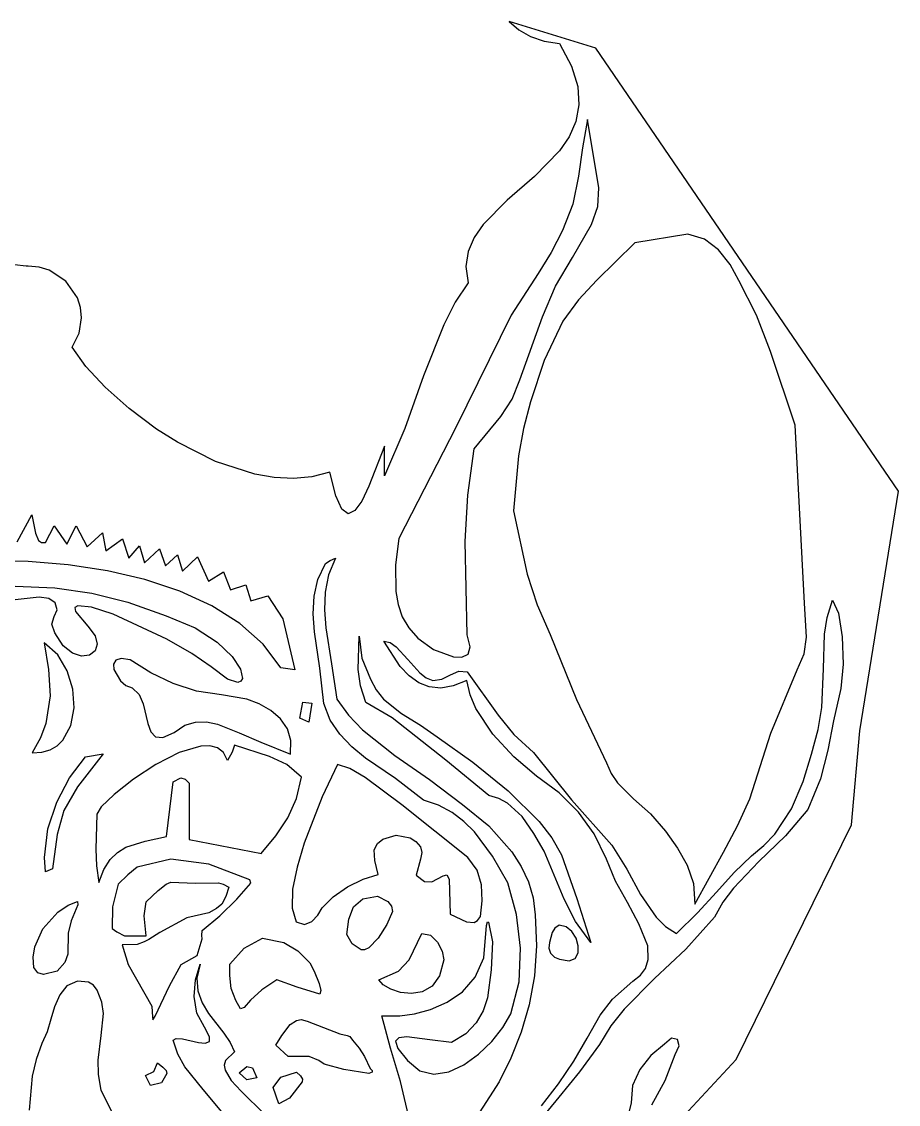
# Model space of a CAD drawing. Extents: x 58 to 191, y 136 to 278.
# Drawn here: x 124.8 to 191.3, y 192.8 to 274.9 of the extents above; entities that cross this region are included whole.
import ezdxf

# ---------------------------------------------------------------- set-up
doc = ezdxf.new("R2010")
doc.units = 0

msp = doc.modelspace()

# ---------------------------------------------------------------- linework, layer by layer
at = {"layer": 'Tête 1'}
for p, q in [((168.395012, 272.91846), (161.801892, 274.93323)), ((161.801892, 274.93323), (162.548835, 274.30268)), ((162.548835, 274.30268), (163.432056, 273.799924)), ((163.432056, 273.799924), (164.45704, 273.446792)), ((164.45704, 273.446792), (165.629272, 273.26511)), ((165.629272, 273.26511), (166.539415, 271.559748)), ((191.325512, 239.32276), (168.395012, 272.91846)), ((166.539415, 271.559748), (167.011037, 270.021012)), ((167.011037, 270.021012), (167.099738, 268.629547)), ((167.099738, 268.629547), (166.861117, 267.365996)), ((166.861117, 267.365996), (166.350776, 266.211005)), ((167.759, 267.506), (167.366147, 265.377379)), ((167.759, 267.505984), (167.759, 267.506)), ((168.61221, 262.339354), (167.759, 267.505984)), ((166.350776, 266.211005), (165.624313, 265.145218)), ((167.366147, 265.377379), (167.067757, 263.21423)), ((165.624313, 265.145218), (163.745425, 263.203831)), ((163.745425, 263.203831), (161.669251, 261.386992)), ((167.067757, 263.21423), (166.636765, 261.095758)), ((168.528665, 260.913039), (168.61221, 262.339354)), ((161.669251, 261.386992), (159.840593, 259.539855)), ((166.636765, 261.095758), (165.8461, 259.10117)), ((168.060557, 259.560411), (168.528665, 260.913039)), ((159.840593, 259.539855), (159.158082, 258.556537)), ((166.60316, 257.059914), (168.060557, 259.560411)), ((165.8461, 259.10117), (164.988665, 257.42552)), ((175.35382, 258.8301), (171.34203, 258.161472)), ((176.61688, 258.4513), (175.35382, 258.8301)), ((159.158082, 258.556537), (158.70425, 257.507576)), ((171.34203, 258.161472), (168.45686, 255.320058)), ((177.698536, 257.619185), (176.61688, 258.4513)), ((158.70425, 257.507576), (158.534697, 256.373619)), ((164.988665, 257.42552), (164.005197, 255.827094)), ((165.331482, 254.866889), (166.60316, 257.059914)), ((178.574567, 256.512735), (177.698536, 257.619185)), ((125.18081, 256.389281), (124.30087, 256.484781)), ((125.34391, 256.402301), (125.18081, 256.389281)), ((126.158211, 256.322419), (125.34391, 256.402301)), ((126.916654, 256.093472), (126.158211, 256.322419)), ((158.534697, 256.373619), (158.705022, 255.13531)), ((179.22075, 255.31093), (178.574567, 256.512735)), ((128.200986, 255.251558), (126.916654, 256.093472)), ((164.005197, 255.827094), (161.95686, 252.67916)), ((129.066955, 254.002901), (128.200986, 255.251558)), ((158.705022, 255.13531), (157.723415, 253.651598)), ((164.341715, 252.542126), (165.331482, 254.866889)), ((168.45686, 255.320058), (167.079875, 253.84198)), ((180.559613, 252.680355), (179.22075, 255.31093)), ((129.302444, 253.265525), (129.066955, 254.002901)), ((167.079875, 253.84198), (165.88366, 252.223502)), ((129.38461, 252.473841), (129.302444, 253.265525)), ((157.723415, 253.651598), (156.851684, 251.933758)), ((129.205175, 251.3158), (129.38461, 252.473841)), ((161.95686, 252.67916), (157.771124, 244.161551)), ((162.60968, 247.776104), (164.341715, 252.542126)), ((165.88366, 252.223502), (164.464395, 249.238304)), ((181.618672, 249.929619), (180.559613, 252.680355)), ((128.68263, 250.260631), (129.205175, 251.3158)), ((156.851684, 251.933758), (155.326503, 248.06675)), ((129.710631, 248.794155), (128.68263, 250.260631)), ((183.50193, 244.32963), (181.618672, 249.929619)), ((131.169686, 247.205512), (129.710631, 248.794155)), ((164.464395, 249.238304), (163.43144, 246.101652)), ((155.326503, 248.06675), (153.906797, 244.076397)), ((132.983883, 245.587464), (131.169686, 247.205512)), ((162.03852, 246.297785), (162.60968, 247.776104)), ((135.07731, 244.032771), (132.983883, 245.587464)), ((161.172899, 244.987433), (162.03852, 246.297785)), ((163.43144, 246.101652), (162.897053, 244.075438)), ((159.16218, 242.531334), (161.172899, 244.987433)), ((136.65241, 243.04058), (135.07731, 244.032771)), ((153.906797, 244.076397), (152.369882, 240.50481)), ((157.771124, 244.161551), (153.43679, 235.72936)), ((162.897053, 244.075438), (162.508926, 242.013052)), ((184.2193, 230.83403), (183.50193, 244.32963)), ((139.540231, 241.591845), (136.65241, 243.04058)), ((152.37, 242.733), (151.177423, 239.697915)), ((152.369882, 240.50481), (152.37, 242.733)), ((158.67357, 239.03636), (159.16218, 242.531334)), ((142.516075, 240.623231), (139.540231, 241.591845)), ((162.508926, 242.013052), (162.12918, 237.839282)), ((143.996207, 240.369424), (142.516075, 240.623231)), ((148.20961, 240.77218), (146.859294, 240.423717)), ((148.660178, 238.982898), (148.20961, 240.77218)), ((145.449387, 240.296192), (143.996207, 240.369424)), ((146.859294, 240.423717), (145.449387, 240.296192)), ((149.123924, 237.963397), (148.660178, 238.982898)), ((151.177423, 239.697915), (150.627597, 238.580933)), ((158.486336, 235.511275), (158.67357, 239.03636)), ((188.397572, 221.16576), (191.325512, 239.32276)), ((150.627597, 238.580933), (150.104296, 237.856677)), ((124.50182, 235.47893), (125.6228, 237.53091)), ((125.6228, 237.53091), (125.889976, 236.152296)), ((149.604184, 237.619411), (149.123924, 237.963397)), ((150.104296, 237.856677), (149.604184, 237.619411)), ((162.12918, 237.839282), (163.180705, 233.045737)), ((126.6488, 235.44093), (127.31379, 236.71392)), ((127.31379, 236.71392), (128.26377, 235.30793)), ((128.26377, 235.30793), (128.98577, 236.71392)), ((128.98577, 236.71392), (129.82176, 235.11794)), ((125.889976, 236.152296), (126.117838, 235.590934)), ((129.82176, 235.11794), (130.96176, 236.18193)), ((130.96176, 236.18193), (131.22771, 234.81394)), ((131.22771, 234.81394), (132.48171, 235.725931)), ((132.48171, 235.725931), (132.9757, 234.243941)), ((153.43679, 235.72936), (153.191197, 233.746026)), ((126.117838, 235.590934), (126.33417, 235.449228)), ((126.33417, 235.449228), (126.6488, 235.44093)), ((132.9757, 234.243941), (133.77369, 235.193931)), ((133.77369, 235.193931), (134.15368, 233.901941)), ((134.15368, 233.901941), (135.29368, 234.965931)), ((135.29368, 234.965931), (135.74968, 233.673941)), ((158.63745, 228.446734), (158.486336, 235.511275)), ((125.328293, 233.993948), (122.278327, 234.046534)), ((128.367866, 233.742551), (125.328293, 233.993948)), ((135.74968, 233.673941), (136.66167, 234.509934)), ((136.66167, 234.509934), (137.04166, 233.255944)), ((137.04166, 233.255944), (138.18166, 234.357934)), ((138.18166, 234.357934), (139.01765, 232.495954)), ((147.88713, 233.85006), (148.22863, 234.07154)), ((148.642, 234.245), (148.115095, 232.975137)), ((148.22863, 234.07154), (148.642, 234.245)), ((131.339139, 233.286461), (128.367866, 233.742551)), ((134.184204, 232.619797), (131.339139, 233.286461)), ((139.01765, 232.495954), (140.15764, 233.217949)), ((140.15764, 233.217949), (140.68963, 231.849959)), ((147.311166, 232.639059), (147.88713, 233.85006)), ((153.191197, 233.746026), (153.211327, 231.716004)), ((136.845151, 231.736677), (134.184204, 232.619797)), ((147.020246, 231.360835), (147.311166, 232.639059)), ((148.115095, 232.975137), (147.853856, 231.665349)), ((163.180705, 233.045737), (163.939527, 230.709805)), ((124.34991, 232.13302), (127.365804, 231.987932)), ((127.365804, 231.987932), (130.151976, 231.591823)), ((130.151976, 231.591823), (132.89774, 230.904444)), ((139.264073, 230.631218), (136.845151, 231.736677)), ((140.68963, 231.849959), (141.82962, 232.229953)), ((141.82962, 232.229953), (142.20961, 231.013963)), ((147.853856, 231.665349), (147.802359, 230.326314)), ((153.211327, 231.716004), (153.387362, 230.73657)), ((126.174996, 231.28895), (124.34987, 231.085716)), ((126.893915, 231.189193), (126.174996, 231.28895)), ((127.38822, 230.865198), (126.893915, 231.189193)), ((127.523419, 230.336747), (127.38822, 230.865198)), ((132.89774, 230.904444), (135.79241, 229.88555)), ((142.20961, 231.013963), (143.50161, 231.393961)), ((143.50161, 231.393961), (144.6416, 229.645971)), ((146.951585, 230.032319), (147.020246, 231.360835)), ((153.387362, 230.73657), (153.709414, 229.809167)), ((163.939527, 230.709805), (164.91788, 228.457302)), ((184.352951, 228.247386), (184.2193, 230.83403)), ((185.9236, 229.757327), (186.34404, 231.062848)), ((186.34404, 231.062848), (186.79005, 230.07855)), ((127.316691, 229.81527), (127.523419, 230.336747)), ((129.101875, 230.643977), (128.886165, 230.499403)), ((128.886165, 230.499403), (128.91787, 230.201205)), ((128.91787, 230.201205), (129.85295, 229.08234)), ((130.146111, 230.533839), (129.101875, 230.643977)), ((131.791725, 229.993972), (130.146111, 230.533839)), ((135.851675, 228.117782), (131.791725, 229.993972)), ((135.79241, 229.88555), (137.99883, 228.95882)), ((141.38306, 229.297541), (139.264073, 230.631218)), ((147.042401, 228.670439), (146.951585, 230.032319)), ((147.802359, 230.326314), (147.904681, 228.968707)), ((186.79005, 230.07855), (187.073657, 228.295193)), ((127.137903, 229.24695), (127.316691, 229.81527)), ((127.35692, 228.577968), (127.137903, 229.24695)), ((129.85295, 229.08234), (130.421123, 228.366927)), ((143.144206, 227.729763), (141.38306, 229.297541)), ((144.6416, 229.645971), (145.55359, 225.770001)), ((153.709414, 229.809167), (154.204014, 228.955029)), ((185.717871, 228.477231), (185.9236, 229.757327)), ((127.99122, 227.603856), (127.35692, 228.577968)), ((130.421123, 228.366927), (130.578422, 227.727964)), ((137.99883, 228.95882), (139.664748, 227.881126)), ((147.451326, 225.914303), (147.042401, 228.670439)), ((147.904681, 228.968707), (148.347091, 226.240487)), ((150.354126, 225.811197), (150.42928, 228.3457)), ((150.42928, 228.3457), (150.645711, 226.670243)), ((154.204014, 228.955029), (154.89769, 228.19539)), ((158.857189, 227.521677), (158.63745, 228.446734)), ((164.91788, 228.457302), (166.928548, 223.536832)), ((184.178756, 226.991237), (184.352951, 228.247386)), ((185.647211, 225.854754), (185.717871, 228.477231)), ((187.073657, 228.295193), (187.150021, 226.224158)), ((126.554, 227.819), (126.887079, 225.80674)), ((126.55407, 227.819), (126.554, 227.819)), ((127.575322, 226.925273), (126.55407, 227.819)), ((128.69283, 227.036016), (127.99122, 227.603856)), ((130.578422, 227.727964), (130.404546, 227.220421)), ((137.748305, 227.027821), (135.851675, 228.117782)), ((139.664748, 227.881126), (140.806256, 226.79097)), ((144.4896, 225.922002), (143.144206, 227.729763)), ((153.555884, 226.028501), (152.31611, 227.95537)), ((152.31611, 227.95537), (152.7922, 227.845068)), ((152.7922, 227.845068), (153.249291, 227.536578)), ((153.249291, 227.536578), (154.13801, 226.571768)), ((154.89769, 228.19539), (156.064052, 227.322949)), ((158.691252, 226.971281), (158.857189, 227.521677)), ((128.303117, 225.713739), (127.575322, 226.925273)), ((129.382053, 226.819477), (128.69283, 227.036016)), ((129.97919, 226.899269), (129.382053, 226.819477)), ((130.404546, 227.220421), (129.97919, 226.899269)), ((132.388679, 226.638146), (131.98126, 226.506999)), ((133.0584, 226.5396), (132.388679, 226.638146)), ((139.2109, 226.00086), (137.748305, 227.027821)), ((140.806256, 226.79097), (141.439447, 225.826855)), ((150.645711, 226.670243), (151.30288, 225.06815)), ((156.064052, 227.322949), (157.581012, 226.755799)), ((157.581012, 226.755799), (158.234305, 226.735877)), ((158.234305, 226.735877), (158.691252, 226.971281)), ((183.65597, 225.79419), (184.178756, 226.991237)), ((126.887079, 225.80674), (127.004641, 223.799794)), ((131.98126, 226.506999), (131.803739, 226.208923)), ((131.803739, 226.208923), (131.823711, 225.806686)), ((131.823711, 225.806686), (132.326524, 224.940791)), ((134.644675, 225.552349), (133.0584, 226.5396)), ((140.450049, 225.075784), (139.2109, 226.00086)), ((141.439447, 225.826855), (141.580415, 225.127284)), ((145.55359, 225.770001), (144.4896, 225.922002)), ((147.74475, 223.22786), (147.451326, 225.914303)), ((148.347091, 226.240487), (148.7337, 223.5661)), ((150.549831, 224.572276), (150.354126, 225.811197)), ((154.234072, 225.315912), (153.555884, 226.028501)), ((154.13801, 226.571768), (155.045329, 225.554401)), ((181.658115, 220.975041), (183.65597, 225.79419)), ((185.525396, 222.918299), (185.647211, 225.854754)), ((187.150021, 226.224158), (186.9743, 224.376828)), ((128.72206, 224.322447), (128.303117, 225.713739)), ((136.328605, 224.744172), (134.644675, 225.552349)), ((141.245251, 224.830759), (140.450049, 225.075784)), ((141.580415, 225.127284), (141.471344, 224.919984)), ((151.30288, 225.06815), (151.732432, 224.256184)), ((154.964614, 224.794604), (154.234072, 225.315912)), ((155.045329, 225.554401), (155.52567, 225.180216)), ((155.52567, 225.180216), (156.03431, 224.97794)), ((156.03431, 224.97794), (156.71169, 225.069083)), ((156.71169, 225.069083), (157.369026, 225.401711)), ((157.369026, 225.401711), (158.006009, 225.688831)), ((158.61262, 224.98297), (157.571512, 224.558761)), ((158.006009, 225.688831), (158.62233, 225.643448)), ((158.860155, 223.894984), (158.61262, 224.98297)), ((158.62233, 225.643448), (160.973644, 222.343518)), ((128.816759, 222.889446), (128.72206, 224.322447)), ((132.326524, 224.940791), (132.744557, 224.602664)), ((132.744557, 224.602664), (133.23047, 224.41144)), ((133.23047, 224.41144), (133.744018, 223.905395)), ((138.11296, 224.171893), (136.328605, 224.744172)), ((140.00051, 223.89234), (138.11296, 224.171893)), ((141.471344, 224.919984), (141.245251, 224.830759)), ((150.93616, 223.30683), (150.549831, 224.572276)), ((151.732432, 224.256184), (152.28782, 223.569378)), ((155.757624, 224.482617), (154.964614, 224.794604)), ((156.623219, 224.397989), (155.757624, 224.482617)), ((157.571512, 224.558761), (156.623219, 224.397989)), ((186.9743, 224.376828), (186.406816, 221.913288)), ((127.004641, 223.799794), (126.669685, 221.723029)), ((133.744018, 223.905395), (134.058191, 223.216192)), ((141.91208, 223.555904), (140.00051, 223.89234)), ((142.864563, 223.192548), (141.91208, 223.555904)), ((145.934, 222.122), (146.162, 223.33799)), ((146.162, 223.33799), (146.84599, 223.26199)), ((148.7337, 223.5661), (149.626353, 222.340214)), ((152.28782, 223.569378), (153.639673, 222.473613)), ((159.288747, 222.850425), (158.860155, 223.894984)), ((166.928548, 223.536832), (169.18637, 218.727962)), ((128.571817, 221.552783), (128.816759, 222.889446)), ((134.058191, 223.216192), (134.420914, 221.703012)), ((143.735611, 222.697821), (142.864563, 223.192548)), ((144.465803, 222.070763), (143.735611, 222.697821)), ((146.84599, 223.26199), (146.61799, 221.818)), ((148.234006, 221.975701), (147.74475, 223.22786)), ((152.92946, 222.14521), (150.93616, 223.30683)), ((160.561815, 220.907075), (159.288747, 222.850425)), ((185.255722, 221.245731), (185.525396, 222.918299)), ((126.669685, 221.723029), (126.25845, 220.634984)), ((134.420914, 221.703012), (134.63571, 221.086383)), ((137.209881, 221.581275), (138.025188, 221.826599)), ((138.025188, 221.826599), (138.851973, 221.833616)), ((138.851973, 221.833616), (139.684961, 221.659551)), ((144.995714, 221.310413), (144.465803, 222.070763)), ((146.61799, 221.818), (145.934, 222.122)), ((148.963536, 220.894476), (148.234006, 221.975701)), ((149.626353, 222.340214), (150.68456, 221.235529)), ((157.004069, 218.944176), (152.92946, 222.14521)), ((153.639673, 222.473613), (155.085572, 221.585586)), ((160.973644, 222.343518), (162.171299, 220.87707)), ((186.406816, 221.913288), (185.988061, 219.69774)), ((127.971841, 220.450507), (128.571817, 221.552783)), ((134.63571, 221.086383), (134.983629, 220.701291)), ((135.547794, 220.651412), (136.41133, 221.04042)), ((136.41133, 221.04042), (137.209881, 221.581275)), ((139.684961, 221.659551), (141.348442, 220.997077)), ((141.348442, 220.997077), (142.97342, 220.296978)), ((145.265921, 220.415812), (144.995714, 221.310413)), ((149.878467, 219.946813), (148.963536, 220.894476)), ((150.68456, 221.235529), (153.137831, 219.276263)), ((155.085572, 221.585586), (156.35265, 220.71003)), ((162.17725, 219.183888), (160.561815, 220.907075)), ((162.171299, 220.87707), (163.64607, 219.517648)), ((180.07264, 216.00464), (181.658115, 220.975041)), ((184.74576, 219.390748), (185.255722, 221.245731)), ((187.762562, 214.02198), (188.397572, 221.16576)), ((126.25845, 220.634984), (125.64521, 219.50131)), ((127.001437, 219.720666), (127.533905, 220.030404)), ((127.533905, 220.030404), (127.971841, 220.450507)), ((134.983629, 220.701291), (135.547794, 220.651412)), ((139.116252, 220.028885), (138.4191, 220.006113)), ((139.702576, 219.870321), (139.116252, 220.028885)), ((140.98267, 220.06572), (140.812334, 219.549698)), ((143.624393, 219.205318), (140.98267, 220.06572)), ((142.97342, 220.296978), (145.217, 219.386004)), ((145.217, 219.386), (145.265921, 220.415812)), ((156.35265, 220.71003), (159.051981, 218.770435)), ((125.64521, 219.50131), (126.372514, 219.53855)), ((126.372514, 219.53855), (127.001437, 219.720666)), ((131.012, 219.424), (129.070545, 216.901097)), ((129.68202, 219.196012), (131.012, 219.424)), ((136.7928, 219.518071), (135.024651, 218.609214)), ((138.4191, 220.006113), (136.7928, 219.518071)), ((140.152949, 219.505046), (139.702576, 219.870321)), ((140.44225, 218.90768), (140.152949, 219.505046)), ((140.812334, 219.549698), (140.44225, 218.90768)), ((145.217, 219.386004), (145.217, 219.386)), ((150.923924, 219.095344), (149.878467, 219.946813)), ((153.137831, 219.276263), (155.773909, 217.461307)), ((163.64607, 219.517648), (166.534784, 215.930115)), ((184.107157, 217.305262), (184.74576, 219.390748)), ((185.988061, 219.69774), (185.434219, 217.523927)), ((128.48067, 217.588134), (129.68202, 219.196012)), ((135.024651, 218.609214), (133.315631, 217.482558)), ((144.948742, 218.592676), (143.624393, 219.205318)), ((146.05697, 217.63795), (144.948742, 218.592676)), ((148.80211, 218.613253), (147.622343, 216.143618)), ((149.71855, 218.292584), (148.80211, 218.613253)), ((153.186919, 217.5315), (150.923924, 219.095344)), ((160.2807, 216.26161), (157.004069, 218.944176)), ((159.051981, 218.770435), (161.742527, 216.61743)), ((163.88048, 217.71183), (162.17725, 219.183888)), ((169.18637, 218.727962), (169.544059, 217.91167)), ((127.496989, 215.756654), (128.48067, 217.588134)), ((136.3291, 217.29595), (136.922646, 217.583625)), ((136.922646, 217.583625), (137.238692, 217.501856)), ((145.686759, 216.033434), (146.05697, 217.63795)), ((150.893005, 217.606089), (149.71855, 218.292584)), ((153.682066, 215.546013), (150.893005, 217.606089)), ((165.609391, 216.443078), (163.88048, 217.71183)), ((169.544059, 217.91167), (170.027742, 217.203518)), ((129.070545, 216.901097), (128.047332, 215.109472)), ((133.315631, 217.482558), (131.866717, 216.34112)), ((135.8351, 213.15399), (136.3291, 217.29595)), ((137.238692, 217.501856), (137.54509, 217.18195)), ((137.54509, 217.18195), (137.546, 212.926)), ((155.31353, 215.90398), (153.186919, 217.5315)), ((155.773909, 217.461307), (158.27319, 215.56367)), ((170.027742, 217.203518), (171.236485, 215.991643)), ((183.215541, 215.230259), (184.107157, 217.305262)), ((185.434219, 217.523927), (184.46147, 215.185588)), ((131.866717, 216.34112), (130.878884, 215.387919)), ((145.015421, 214.569566), (145.686759, 216.033434)), ((147.622343, 216.143618), (146.265649, 212.642399)), ((161.030302, 216.027616), (160.2807, 216.26161)), ((161.690825, 215.66647), (161.030302, 216.027616)), ((161.742527, 216.61743), (164.09632, 214.27316)), ((167.064895, 214.999239), (165.609391, 216.443078)), ((166.534784, 215.930115), (169.59371, 212.485728)), ((171.236485, 215.991643), (172.53939, 214.852355)), ((179.129496, 213.959211), (180.07264, 216.00464)), ((126.826828, 213.735369), (127.496989, 215.756654)), ((128.047332, 215.109472), (127.546963, 213.290132)), ((130.878884, 215.387919), (130.55311, 214.82597)), ((158.68353, 211.550273), (153.682066, 215.546013)), ((156.463914, 215.520704), (155.31353, 215.90398)), ((157.479795, 214.976322), (156.463914, 215.520704)), ((158.27319, 215.56367), (160.268833, 213.942188)), ((162.792874, 214.649333), (161.690825, 215.66647)), ((181.948995, 213.309579), (183.215541, 215.230259)), ((184.46147, 215.185588), (182.776263, 213.195769)), ((130.55311, 214.82597), (130.45744, 212.188558)), ((144.104866, 213.195903), (145.015421, 214.569566)), ((158.378298, 214.294007), (157.479795, 214.976322)), ((159.17655, 213.496932), (158.378298, 214.294007)), ((163.683323, 213.383424), (162.792874, 214.649333)), ((168.255462, 213.33744), (167.064895, 214.999239)), ((172.53939, 214.852355), (173.66325, 213.545672)), ((126.56604, 211.558072), (126.826828, 213.735369)), ((160.5408, 211.651202), (159.17655, 213.496932)), ((160.268833, 213.942188), (162.02206, 211.973034)), ((164.09632, 214.27316), (165.044444, 213.036221)), ((173.66325, 213.545672), (174.584122, 212.265612)), ((178.067937, 211.966919), (179.129496, 213.959211)), ((179.031282, 196.24188), (187.762562, 214.02198)), ((127.546963, 213.290132), (127.17404, 210.68408)), ((132.751406, 212.328141), (134.217536, 212.798175)), ((134.217536, 212.798175), (135.8351, 213.15399)), ((137.546, 212.926), (143.01791, 211.86201)), ((143.017, 211.862), (144.104866, 213.195903)), ((146.265649, 212.642399), (145.727455, 210.82816)), ((151.833972, 212.612004), (152.227841, 212.9529)), ((152.227841, 212.9529), (153.238746, 213.244209)), ((153.238746, 213.244209), (154.291705, 213.037639)), ((154.291705, 213.037639), (154.738143, 212.756186)), ((154.738143, 212.756186), (155.08012, 212.360509)), ((164.45865, 212.04197), (163.683323, 213.383424)), ((165.044444, 213.036221), (165.78539, 211.75977)), ((169.18956, 211.41481), (168.255462, 213.33744)), ((182.776263, 213.195769), (180.753279, 211.240258)), ((181.137023, 212.452059), (181.948995, 213.309579)), ((130.45744, 212.188558), (130.509167, 210.912784)), ((131.544635, 211.39704), (132.108856, 211.941902)), ((132.108856, 211.941902), (132.751406, 212.328141)), ((143.01791, 211.86201), (143.017, 211.862)), ((151.56559, 212.136393), (151.833972, 212.612004)), ((151.632863, 211.313985), (151.56559, 212.136393)), ((155.08012, 212.360509), (155.183561, 211.93579)), ((155.183561, 211.93579), (155.095456, 211.430195)), ((162.02206, 211.973034), (162.728514, 210.874437)), ((165.99467, 208.383124), (164.45865, 212.04197)), ((169.59371, 212.485728), (170.739303, 210.661283)), ((174.584122, 212.265612), (175.318553, 210.972918)), ((175.902, 208.002), (178.067937, 211.966919)), ((180.1856, 211.687058), (181.137023, 212.452059)), ((126.64204, 210.456082), (126.56604, 211.558072)), ((131.072237, 210.650198), (131.544635, 211.39704)), ((136.14905, 211.421988), (133.60307, 210.813993)), ((139.03702, 211.04199), (136.14905, 211.421988)), ((142.153, 209.864), (139.03702, 211.04199)), ((151.8701, 210.264833), (151.632863, 211.313985)), ((155.095456, 211.430195), (154.75809, 210.215219)), ((159.396425, 210.601282), (158.68353, 211.550273)), ((161.70955, 209.62452), (160.5408, 211.651202)), ((165.78539, 211.75977), (166.95105, 208.452926)), ((169.887548, 209.745561), (169.18956, 211.41481)), ((180.753279, 211.240258), (178.812545, 209.219527)), ((178.875083, 210.409772), (180.1856, 211.687058)), ((127.17404, 210.68408), (126.64204, 210.456082)), ((130.509167, 210.912784), (130.70515, 209.65802)), ((130.70515, 209.65802), (131.072237, 210.650198)), ((132.881075, 210.224998), (132.15908, 209.522003)), ((133.60307, 210.813993), (132.881075, 210.224998)), ((145.727455, 210.82816), (145.39283, 209.143882)), ((150.746486, 209.91297), (151.8701, 210.264833)), ((154.75809, 210.215219), (155.398173, 209.742032)), ((156.79594, 210.1717), (157.079087, 210.235486)), ((157.079087, 210.235486), (157.266539, 209.911631)), ((159.716349, 209.469368), (159.396425, 210.601282)), ((162.728514, 210.874437), (163.27926, 209.70855)), ((170.739303, 210.661283), (171.779763, 208.738059)), ((175.318553, 210.972918), (175.78502, 209.580664)), ((177.534085, 208.926004), (178.875083, 210.409772)), ((132.15908, 209.522003), (131.74109, 207.812013)), ((135.18956, 209.047009), (135.804678, 209.527943)), ((135.804678, 209.527943), (136.14905, 209.674009)), ((136.14905, 209.674009), (138.011035, 209.59801)), ((138.011035, 209.59801), (139.75902, 209.636009)), ((139.75902, 209.636009), (140.129515, 209.522009)), ((140.129515, 209.522009), (140.55701, 209.294012)), ((141.165, 208.382017), (142.229, 209.598007)), ((142.229, 209.598007), (142.153, 209.864)), ((149.554615, 209.319217), (150.746486, 209.91297)), ((155.398173, 209.742032), (155.952898, 209.716219)), ((155.952898, 209.716219), (156.79594, 210.1717)), ((157.266539, 209.911631), (157.34402, 207.265979)), ((159.755988, 208.261344), (159.716349, 209.469368)), ((162.374608, 207.233794), (161.70955, 209.62452)), ((163.27926, 209.70855), (163.642596, 208.481917)), ((170.777527, 208.134824), (169.887548, 209.745561)), ((175.78502, 209.580664), (175.902, 208.001922)), ((134.28707, 208.192019), (135.18956, 209.047009)), ((140.319515, 208.591018), (140.02502, 208.002022)), ((140.55701, 209.294012), (140.319515, 208.591018)), ((145.39283, 209.143882), (145.344375, 207.718851)), ((147.63423, 207.737503), (148.461519, 208.566439)), ((148.461519, 208.566439), (149.554615, 209.319217)), ((150.709918, 208.415999), (151.82533, 208.61072)), ((151.82533, 208.61072), (152.618774, 208.206478)), ((171.779763, 208.738059), (172.954813, 207.016033)), ((176.098489, 207.349793), (177.534085, 208.926004)), ((178.812545, 209.219527), (178.004281, 208.153602)), ((127.594997, 207.40203), (128.371088, 207.941331)), ((128.371088, 207.941331), (129.07632, 208.20563)), ((129.094481, 207.954519), (128.97504, 207.647272)), ((129.07632, 208.20563), (129.094481, 207.954519)), ((131.74109, 207.812013), (131.70309, 206.178033)), ((134.13506, 207.128029), (134.28707, 208.192019)), ((140.02502, 208.002022), (139.61652, 207.679025)), ((139.87302, 207.128027), (141.165, 208.382017)), ((145.344375, 207.718851), (145.66469, 206.682353)), ((147.30763, 207.177783), (147.63423, 207.737503)), ((149.648573, 206.869584), (150.017773, 207.803769)), ((150.017773, 207.803769), (150.709918, 208.415999)), ((152.618774, 208.206478), (152.894115, 207.872727)), ((152.894115, 207.872727), (152.95546, 207.44682)), ((159.62803, 207.084023), (159.755988, 208.261344)), ((163.642596, 208.481917), (163.78682, 207.20108)), ((166.830687, 206.705992), (165.99467, 208.383124)), ((166.95105, 208.452926), (167.998, 205.10499)), ((171.657453, 206.52251), (170.777527, 208.134824)), ((175.902, 208.001922), (175.902, 208.002)), ((178.004281, 208.153602), (177.37409, 207.034048)), ((126.449, 206.139), (127.594997, 207.40203)), ((128.97504, 207.647272), (128.602574, 206.754792)), ((134.28707, 205.608039), (134.13506, 207.128029)), ((137.36504, 206.97603), (135.31306, 205.87404)), ((139.03702, 207.356028), (137.36504, 206.97603)), ((138.54303, 206.026037), (139.87302, 207.128027)), ((139.61652, 207.679025), (139.03702, 207.356028)), ((146.850411, 206.701841), (147.30763, 207.177783)), ((152.95546, 207.44682), (152.546063, 206.462648)), ((157.344, 207.266), (158.573206, 206.685489)), ((157.34402, 207.265979), (157.344, 207.266)), ((159.420618, 206.765899), (159.62803, 207.084023)), ((162.67915, 204.684451), (162.374608, 207.233794)), ((163.78682, 207.20108), (163.895982, 204.853429)), ((172.954813, 207.016033), (173.667724, 206.324211)), ((174.50418, 205.795178), (176.098489, 207.349793)), ((177.37409, 207.034048), (175.205458, 204.603307)), ((125.848659, 204.770002), (126.449, 206.139002)), ((126.449, 206.139002), (126.449, 206.139)), ((128.602574, 206.754792), (128.37185, 205.820672)), ((131.70309, 206.178033), (132.049835, 205.907286)), ((145.66469, 206.682353), (146.292717, 206.479943)), ((146.292717, 206.479943), (146.850411, 206.701841)), ((149.502, 205.709), (149.648573, 206.869584)), ((152.546063, 206.462648), (151.885505, 205.446764)), ((158.573206, 206.685489), (159.168068, 206.61757)), ((159.168068, 206.61757), (159.420618, 206.765899)), ((159.90319, 203.93289), (160.09911, 206.394295)), ((160.09911, 206.394295), (160.163561, 206.680646)), ((160.163561, 206.680646), (160.254111, 206.636102)), ((160.254111, 206.636102), (160.55333, 205.15574)), ((165.277468, 206.198746), (165.063579, 205.870294)), ((165.6, 206.417), (165.277468, 206.198746)), ((165.60001, 206.417), (165.6, 206.417)), ((166.128752, 206.306663), (165.60001, 206.417)), ((166.567638, 205.947461), (166.128752, 206.306663)), ((167.998, 205.105), (166.830687, 206.705992)), ((172.32528, 204.84853), (171.657453, 206.52251)), ((173.667724, 206.324211), (174.50418, 205.795178)), ((128.37185, 205.820672), (128.340781, 204.229461)), ((132.049835, 205.907286), (132.65308, 205.608039)), ((132.65308, 205.608039), (134.28707, 205.608039)), ((134.47706, 205.342044), (134.139816, 205.152044)), ((135.31306, 205.87404), (134.47706, 205.342044)), ((138.16303, 204.126054), (138.54303, 205.380044)), ((138.50028, 205.631792), (138.54303, 206.026037)), ((138.54303, 205.380044), (138.50028, 205.631792)), ((141.70965, 204.68761), (143.10688, 205.43997)), ((143.10688, 205.43997), (144.71907, 205.11753)), ((149.911151, 205.007166), (149.502, 205.70901)), ((149.502, 205.70901), (149.502, 205.709)), ((151.885505, 205.446764), (151.168862, 204.709007)), ((154.217879, 203.782958), (155.19893, 205.79102)), ((155.19893, 205.79102), (155.845618, 205.651279)), ((155.845618, 205.651279), (156.373155, 205.133171)), ((165.063579, 205.870294), (164.86651, 205.09902)), ((166.886771, 205.4335), (166.567638, 205.947461)), ((167.056252, 204.858886), (166.886771, 205.4335)), ((125.708633, 203.992525), (125.848659, 204.770002)), ((133.60308, 204.962044), (132.46308, 204.924044)), ((132.46308, 204.924044), (132.91907, 203.442054)), ((134.139816, 205.152044), (133.60308, 204.962044)), ((140.63486, 203.4516), (141.70965, 204.68761)), ((144.71907, 205.11753), (145.79386, 204.47265)), ((145.79386, 204.47265), (146.70743, 203.55908)), ((150.59121, 204.55922), (149.911151, 205.007166)), ((150.850469, 204.541252), (150.59121, 204.55922)), ((151.168862, 204.709007), (150.850469, 204.541252)), ((156.373155, 205.133171), (156.730727, 204.441477)), ((156.730727, 204.441477), (156.86752, 203.78098)), ((160.55333, 205.15574), (160.439964, 203.044776)), ((162.558022, 202.123845), (162.67915, 204.684451)), ((163.895982, 204.853429), (163.726481, 202.573397)), ((164.86651, 205.09902), (164.824167, 204.670558)), ((164.824167, 204.670558), (164.957783, 204.287436)), ((167.046185, 204.317727), (167.056252, 204.858886)), ((167.998, 205.10499), (167.998, 205.105)), ((172.35194, 203.818342), (172.32528, 204.84853)), ((175.205458, 204.603307), (172.82173, 202.374705)), ((125.77439, 203.218452), (125.708633, 203.992525)), ((128.340781, 204.229461), (128.111642, 203.587101)), ((136.94704, 203.442054), (138.16303, 204.126054)), ((153.41834, 202.940908), (154.217879, 203.782958)), ((156.86752, 203.78098), (156.537778, 202.586904)), ((159.239113, 202.474893), (159.90319, 203.93289)), ((164.957783, 204.287436), (165.239062, 203.994361)), ((165.239062, 203.994361), (165.63971, 203.83604)), ((165.63971, 203.83604), (166.367812, 203.712197)), ((166.367812, 203.712197), (166.826671, 203.904128)), ((166.826671, 203.904128), (167.046185, 204.317727)), ((172.154731, 203.12617), (172.35194, 203.818342)), ((126.064199, 202.803199), (125.77439, 203.218452)), ((126.506941, 202.675829), (126.064199, 202.803199)), ((127.52654, 202.923872), (126.506941, 202.675829)), ((128.111642, 203.587101), (127.52654, 202.923872)), ((132.91907, 203.442054), (134.70506, 200.288084)), ((136.044546, 201.81282), (136.94704, 203.442054)), ((138.021646, 202.285416), (138.37804, 203.45197)), ((138.378, 203.452), (138.121317, 202.395593)), ((138.37804, 203.45197), (138.378, 203.452)), ((140.628181, 202.598482), (140.63486, 203.4516)), ((146.70743, 203.55908), (147.036591, 202.920922)), ((147.036591, 202.920922), (147.40605, 202.00063)), ((151.92, 202.27), (153.41834, 202.940908)), ((160.439964, 203.044776), (160.170076, 200.919812)), ((171.759716, 202.625424), (172.154731, 203.12617)), ((129.079954, 202.175109), (128.272884, 201.828555)), ((129.922564, 202.091011), (129.079954, 202.175109)), ((130.282911, 201.863636), (129.922564, 202.091011)), ((137.927265, 201.005784), (138.021646, 202.285416)), ((138.121317, 202.395593), (138.196368, 201.430496)), ((140.74238, 201.62445), (140.628181, 202.598482)), ((144.18174, 202.26933), (143.05321, 201.51697)), ((145.740189, 201.711797), (144.18174, 202.26933)), ((147.40605, 202.00063), (147.533709, 201.47667)), ((152.254559, 201.896741), (151.92, 202.27)), ((151.92, 202.27), (151.92, 202.27)), ((156.537778, 202.586904), (155.961956, 201.806621)), ((158.270386, 201.369613), (159.239113, 202.474893)), ((161.94607, 199.69933), (162.558022, 202.123845)), ((163.726481, 202.573397), (163.318028, 200.381812)), ((169.648465, 200.805838), (171.192959, 202.169514)), ((172.82173, 202.374705), (170.534332, 200.063323)), ((171.192959, 202.169514), (171.759716, 202.625424)), ((128.272884, 201.828555), (127.73907, 201.12761)), ((130.563, 201.5), (130.282911, 201.863636)), ((130.912424, 200.579953), (130.563, 201.50001)), ((130.563, 201.50001), (130.563, 201.5)), ((134.97106, 199.528094), (136.044546, 201.81282)), ((138.196368, 201.430496), (138.520613, 200.543537)), ((141.09169, 200.704161), (140.74238, 201.62445)), ((143.05321, 201.51697), (142.200092, 200.744466)), ((147.45985, 201.19454), (145.740189, 201.711797)), ((147.533709, 201.47667), (147.45985, 201.19454)), ((152.833821, 201.557499), (152.254559, 201.896741)), ((153.575989, 201.31557), (152.833821, 201.557499)), ((154.399265, 201.23425), (153.575989, 201.31557)), ((155.221853, 201.376835), (154.399265, 201.23425)), ((155.961956, 201.806621), (155.221853, 201.376835)), ((157.105798, 200.570673), (158.270386, 201.369613)), ((127.73907, 201.12761), (127.337119, 200.22773)), ((131.035717, 199.72027), (130.912424, 200.579953)), ((138.138561, 199.7584), (137.927265, 201.005784)), ((138.520613, 200.543537), (139.011511, 199.721545)), ((141.441, 200.066), (141.09169, 200.704161)), ((142.200092, 200.744466), (141.70972, 200.17348)), ((155.854139, 200.031692), (157.105798, 200.570673)), ((160.170076, 200.919812), (159.842538, 199.921646)), ((163.318028, 200.381812), (162.710334, 198.299499)), ((168.722854, 199.604892), (169.648465, 200.805838)), ((127.337119, 200.22773), (127.060249, 199.283469)), ((130.879368, 198.043435), (131.035717, 199.72027)), ((134.70506, 200.288084), (134.75256, 199.452096)), ((134.79056, 199.230036), (134.97106, 199.528094)), ((138.6992, 198.68859), (138.138561, 199.7584)), ((139.011511, 199.721545), (140.163106, 198.219774)), ((141.70972, 200.17348), (141.441, 200.066)), ((152.15257, 199.54778), (153.524762, 199.548093)), ((152.809697, 197.096311), (152.15257, 199.54778)), ((153.524762, 199.548093), (154.624197, 199.706292)), ((154.624197, 199.706292), (155.854139, 200.031692)), ((159.842538, 199.921646), (159.31519, 199.003458)), ((161.329098, 198.653658), (161.94607, 199.69933)), ((167.72975, 197.86242), (168.722854, 199.604892)), ((170.534332, 200.063323), (169.524077, 198.787551)), ((127.060249, 199.283469), (126.782349, 198.340233)), ((134.75256, 199.452096), (134.79056, 199.230036)), ((139.094399, 197.965356), (138.6992, 198.68859)), ((144.564636, 198.044767), (145.20279, 198.88445)), ((145.20279, 198.88445), (145.686445, 199.200173)), ((145.686445, 199.200173), (146.034075, 199.269867)), ((146.034075, 199.269867), (146.49254, 199.15315)), ((146.49254, 199.15315), (148.96457, 198.18583)), ((159.31519, 199.003458), (158.534474, 198.193074)), ((169.524077, 198.787551), (168.65469, 197.384238)), ((126.782349, 198.340233), (126.37731, 197.44343)), ((130.644872, 196.19233), (130.879368, 198.043435)), ((139.080506, 197.588332), (139.094399, 197.965356)), ((140.163106, 198.219774), (140.658722, 197.513652)), ((144.128, 197.326), (144.564636, 198.044767)), ((148.96457, 198.18583), (149.528836, 198.044752)), ((149.528836, 198.044752), (149.735399, 197.96666)), ((149.735399, 197.96666), (149.93189, 197.70218)), ((153.454569, 197.888103), (153.183069, 197.612606)), ((154.05609, 197.953767), (153.454569, 197.888103)), ((155.786084, 197.735642), (154.05609, 197.953767)), ((158.534474, 198.193074), (157.44683, 197.51832)), ((160.491309, 197.601943), (161.329098, 198.653658)), ((162.710334, 198.299499), (161.943111, 196.347285)), ((166.726694, 196.099965), (167.72975, 197.86242)), ((126.37731, 197.44343), (125.931208, 196.225891)), ((136.3194, 197.69994), (136.570401, 197.835948)), ((136.689855, 196.638273), (136.3194, 197.69994)), ((136.570401, 197.835948), (137.045865, 197.793526)), ((137.045865, 197.793526), (138.247814, 197.52315)), ((138.247814, 197.52315), (138.763113, 197.470076)), ((138.763113, 197.470076), (139.080506, 197.588332)), ((140.658722, 197.513652), (140.99083, 196.81981)), ((145.04154, 196.46617), (144.128, 197.326)), ((149.93189, 197.70218), (150.428971, 197.084171)), ((150.428971, 197.084171), (150.84545, 196.46617)), ((153.580095, 194.555045), (152.809697, 197.096311)), ((153.183069, 197.612606), (153.357367, 197.057266)), ((153.357367, 197.057266), (154.09324, 196.15207)), ((157.44683, 197.51832), (155.786084, 197.735642)), ((159.491022, 196.633246), (160.491309, 197.601943)), ((168.65469, 197.384238), (167.151614, 195.293033)), ((173.58013, 197.40871), (172.561731, 196.54846)), ((174.134685, 197.853423), (173.58013, 197.40871)), ((174.567386, 197.747509), (174.134685, 197.853423)), ((174.40454, 196.61456), (174.712562, 197.273658)), ((174.712562, 197.273658), (174.567386, 197.747509)), ((125.931208, 196.225891), (125.632224, 194.966718)), ((137.226676, 195.680425), (136.689855, 196.638273)), ((140.99083, 196.81981), (140.297866, 196.157813)), ((146.65373, 196.46617), (145.04154, 196.46617)), ((147.379211, 196.150447), (146.65373, 196.46617)), ((150.84545, 196.46617), (151.27538, 195.55259)), ((158.386555, 195.836624), (159.491022, 196.633246)), ((161.943111, 196.347285), (161.056071, 194.545997)), ((172.561731, 196.54846), (171.713809, 195.485575)), ((173.635211, 194.651024), (174.40454, 196.61456)), ((174.745022, 191.63812), (179.031282, 196.24188)), ((130.670482, 195.114809), (130.644872, 196.19233)), ((134.858518, 195.3364), (135.15356, 195.98231)), ((135.15356, 195.98231), (135.543179, 195.65987)), ((135.543179, 195.65987), (135.788368, 195.392849)), ((138.596168, 193.950834), (137.226676, 195.680425)), ((140.297866, 196.157813), (140.209914, 195.802796)), ((140.209914, 195.802796), (140.265524, 195.433088)), ((140.265524, 195.433088), (140.721061, 194.653576)), ((141.333, 195.23), (141.92415, 195.71366)), ((141.92415, 195.71366), (142.35406, 195.60619)), ((142.35406, 195.60619), (142.6765, 194.85383)), ((147.78226, 195.87503), (147.379211, 196.150447)), ((149.273535, 195.485419), (147.78226, 195.87503)), ((151.16786, 195.17641), (149.273535, 195.485419)), ((151.27538, 195.55259), (151.423156, 195.404809)), ((151.423156, 195.404809), (151.411388, 195.280535)), ((154.09324, 196.15207), (155.03125, 195.369801)), ((157.236225, 195.301136), (158.386555, 195.836624)), ((165.56184, 194.38015), (166.726694, 196.099965)), ((171.713809, 195.485575), (171.169709, 194.269983)), ((125.632224, 194.966718), (125.41531, 192.38988)), ((130.88315, 193.88978), (130.670482, 195.114809)), ((134.24, 195.015), (134.858518, 195.3364)), ((134.61618, 194.26264), (134.24, 195.015)), ((135.85218, 195.17621), (135.436942, 194.460255)), ((135.788368, 195.392849), (135.85218, 195.17621)), ((140.721061, 194.653576), (141.491735, 193.827215)), ((141.92415, 194.69261), (141.333, 195.23)), ((142.6765, 194.85383), (141.92415, 194.69261)), ((143.913, 194.101), (144.50413, 194.9071)), ((144.50413, 194.9071), (145.68641, 195.28328)), ((145.68641, 195.28328), (145.981976, 194.98771)), ((145.981976, 194.98771), (146.139837, 194.739162)), ((146.139837, 194.739162), (146.11633, 194.53092)), ((151.411388, 195.280535), (151.16786, 195.17641)), ((155.03125, 195.369801), (156.098351, 195.115842)), ((156.098351, 195.115842), (157.236225, 195.301136)), ((167.151614, 195.293033), (165.58892, 193.370945)), ((172.620988, 192.802729), (173.635211, 194.651024)), ((131.686814, 192.302347), (130.88315, 193.88978)), ((135.436942, 194.460255), (134.61618, 194.26264)), ((140.021373, 192.260474), (138.596168, 193.950834)), ((141.491735, 193.827215), (143.287526, 192.065709)), ((144.34291, 192.86499), (143.913, 194.101)), ((146.11633, 194.53092), (145.14902, 193.29491)), ((154.181645, 191.977171), (153.580095, 194.555045)), ((161.056071, 194.545997), (159.081384, 191.479505)), ((164.251675, 192.729405), (165.56184, 194.38015)), ((171.169709, 194.269983), (171.06278, 192.95161)), ((145.14902, 193.29491), (144.34291, 192.86499)), ((165.58892, 193.370945), (162.3976, 189.536498)), ((171.06278, 192.95161), (170.710942, 191.520072))]:
    msp.add_line(p, q, dxfattribs=at)

doc.saveas('drawing.dxf')
